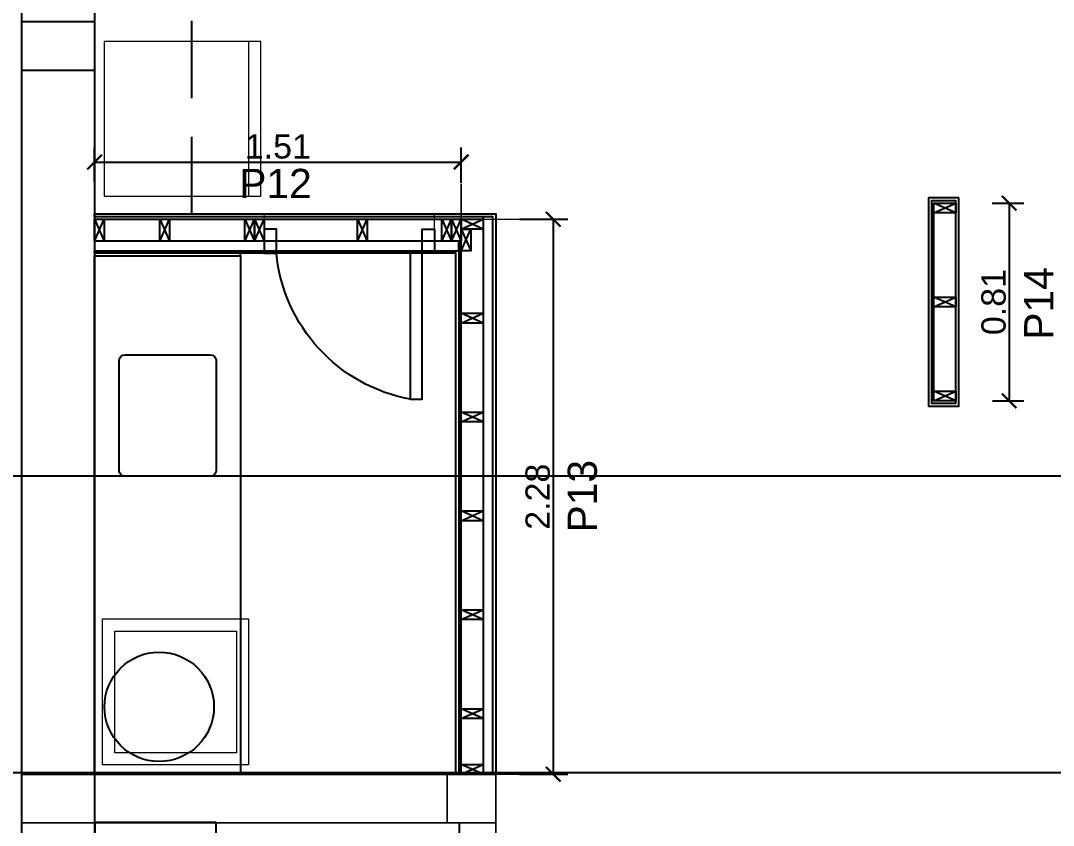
# Model space of a CAD drawing. Header units: millimetres. Extents: x 2924 to 3297, y 1496 to 1704.
# Drawn here: x 3235.674 to 3239.921, y 1562.082 to 1565.392 of the extents above; entities that cross this region are included whole.
import ezdxf

# ---------------------------------------------------------------- set-up
doc = ezdxf.new("R2010")
doc.units = ezdxf.units.MM
doc.header["$PDMODE"] = 35
doc.linetypes.add('CONTINUA', pattern=[200, 100, 100])
doc.linetypes.add('DASHED2', pattern=[9.524999999999999, 6.35, -3.175])
doc.layers.get('Defpoints').update_dxf_attribs({"color": 230})
for name, color, linetype in [('P0- COLUMNAS HºAº', 7, 'Continuous'), ('P0- OSB', 7, 'Continuous'), ('P0-CARPINTERIAS', 7, 'Continuous'), ('P0-COTAS', 7, 'Continuous'), ('P0-DURLOCK INTERIOR', 7, 'Continuous'), ('P0-LISTON 4CM', 7, 'Continuous'), ('P0-MAMPOSTERIA LADRILLO', 7, 'Continuous'), ('P0-MUROS', 7, 'Continuous'), ('P0-PANEL', 7, 'Continuous'), ('P0-REVESTIMIENTO', 7, 'Continuous'), ('P0-SANITARIOS', 7, 'Continuous'), ('P0-SUPERBOARD', 7, 'Continuous'), ('P0-TEXTOS', 7, 'Continuous'), ('P1-MAMPOSTERIA LADRILLO', 7, 'Continuous'), ('PT-MUROS', 7, 'Continuous')]:
    doc.layers.add(name, color=color, linetype=linetype)
doc.layers.add('P0-MUEBLES', color=250, linetype='Continuous', lineweight=0)
doc.styles.add('Arial02.5', font='arial.ttf', dxfattribs={"width": 0.8, "height": 0.025})
doc.styles.add('Arial10', font='arial.ttf', dxfattribs={"height": 0.1})
doc.dimstyles.new('COTA-1-50', dxfattribs={"dimtxt": 0.1, "dimasz": 0.06, "dimexe": 0.06, "dimexo": 0.15, "dimgap": 0.0125, "dimtad": 1, "dimzin": 0, "dimdsep": 46, "dimtxsty": 'Arial10', "dimblk1": 'ARCHTICK', "dimblk2": 'ARCHTICK', "dimsah": 1, "dimcen": 0.09, "dimclrd": 7, "dimclre": 7, "dimclrt": 7, "dimazin": 0, "dimtfac": 1, "dimtofl": 0, "dimtmove": 2, "dimatfit": 3, "dimldrblk": 'ARCHTICK', "dimfxl": 0, "dimtolj": 1, "dimtzin": 0, "dimarcsym": 0})

# ---------------------------------------------------------------- blocks, each defined once
blk = doc.blocks.new('A$C6ec9e50c')
at = {"color": 0, "const_width": 0.0003}
blk.add_lwpolyline([(0, 0.8132000000000517), (0.09000000000014552, 0.8132000000000517), (0.09000000000014552, 0), (0, 0), (0, 0.8132000000000517)], dxfattribs=at)
at = {"color": 0}
for points in [[(4.547473508864641e-13, 0.773200000000088), (4.547473508864641e-13, 0.8132000000000517), (0.09000000000014552, 0.8132000000000517), (0.09000000000014552, 0.773200000000088), (4.547473508864641e-13, 0.773200000000088), (0.09000000000014552, 0.8132000000000517), (0.09000000000014552, 0.773200000000088), (4.547473508864641e-13, 0.8132000000000517)], [(4.547473508864641e-13, 0.386600000000044), (4.547473508864641e-13, 0.4266000000000076), (0.09000000000014552, 0.4266000000000076), (0.09000000000014552, 0.386600000000044), (4.547473508864641e-13, 0.386600000000044), (0.09000000000014552, 0.4266000000000076), (0.09000000000014552, 0.386600000000044), (4.547473508864641e-13, 0.4266000000000076)], [(4.547473508864641e-13, 0), (4.547473508864641e-13, 0.03999999999996362), (0.09000000000014552, 0.03999999999996362), (0.09000000000014552, 0), (4.547473508864641e-13, 0), (0.09000000000014552, 0.03999999999996362), (0.09000000000014552, 0), (4.547473508864641e-13, 0.03999999999996362)]]:
    blk.add_lwpolyline(points, dxfattribs=at)
blk = doc.blocks.new('A$C97909408')
at = {"color": 0, "const_width": 0.0003}
blk.add_lwpolyline([(0.09000000000014552, 2.280500000000302), (0, 2.280500000000302), (0, -0.001999999999725333), (0.09000000000014552, -0.001999999999725333)], close=True, dxfattribs=at)
at = {"color": 0}
for points in [[(4.547473508864641e-13, 2.240500000000338), (4.547473508864641e-13, 2.280500000000302), (0.09000000000014552, 2.280500000000302), (0.09000000000014552, 2.240500000000338), (4.547473508864641e-13, 2.240500000000338), (0.09000000000014552, 2.280500000000302), (0.09000000000014552, 2.240500000000338), (4.547473508864641e-13, 2.280500000000302)], [(4.547473508864641e-13, 2.240500000000338), (0.04000000000041837, 2.240500000000338), (0.04000000000041837, 2.15050000000042), (4.547473508864641e-13, 2.15050000000042), (4.547473508864641e-13, 2.240500000000338), (0.04000000000041837, 2.15050000000042), (4.547473508864641e-13, 2.15050000000042), (0.04000000000041837, 2.240500000000338)], [(4.547473508864641e-13, 1.853900000000294), (4.547473508864641e-13, 1.893900000000258), (0.09000000000014552, 1.893900000000258), (0.09000000000014552, 1.853900000000294), (4.547473508864641e-13, 1.853900000000294), (0.09000000000014552, 1.893900000000258), (0.09000000000014552, 1.853900000000294), (4.547473508864641e-13, 1.893900000000258)], [(4.547473508864641e-13, 1.447300000000268), (4.547473508864641e-13, 1.487300000000232), (0.09000000000014552, 1.487300000000232), (0.09000000000014552, 1.447300000000268), (4.547473508864641e-13, 1.447300000000268), (0.09000000000014552, 1.487300000000232), (0.09000000000014552, 1.447300000000268), (4.547473508864641e-13, 1.487300000000232)], [(4.547473508864641e-13, 1.040700000000243), (4.547473508864641e-13, 1.080700000000206), (0.09000000000014552, 1.080700000000206), (0.09000000000014552, 1.040700000000243), (4.547473508864641e-13, 1.040700000000243), (0.09000000000014552, 1.080700000000206), (0.09000000000014552, 1.040700000000243), (4.547473508864641e-13, 1.080700000000206)], [(4.547473508864641e-13, 0.6341000000002168), (4.547473508864641e-13, 0.6741000000001804), (0.09000000000014552, 0.6741000000001804), (0.09000000000014552, 0.6341000000002168), (4.547473508864641e-13, 0.6341000000002168), (0.09000000000014552, 0.6741000000001804), (0.09000000000014552, 0.6341000000002168), (4.547473508864641e-13, 0.6741000000001804)], [(4.547473508864641e-13, 0.227500000000191), (4.547473508864641e-13, 0.2675000000001546), (0.09000000000014552, 0.2675000000001546), (0.09000000000014552, 0.227500000000191), (4.547473508864641e-13, 0.227500000000191), (0.09000000000014552, 0.2675000000001546), (0.09000000000014552, 0.227500000000191), (4.547473508864641e-13, 0.2675000000001546)], [(4.547473508864641e-13, -0.001999999999497959), (4.547473508864641e-13, 0.03800000000046566), (0.09000000000014552, 0.03800000000046566), (0.09000000000014552, -0.001999999999497959), (4.547473508864641e-13, -0.001999999999497959), (0.09000000000014552, 0.03800000000046566), (0.09000000000014552, -0.001999999999497959), (4.547473508864641e-13, 0.03800000000046566)]]:
    blk.add_lwpolyline(points, dxfattribs=at)
blk = doc.blocks.new('A$C32786e46')
at = {"color": 0, "const_width": 0.0003}
blk.add_lwpolyline([(0, 0.09000424999089773), (1.507500000000618, 0.09000424999089773), (1.507500000000618, 4.249990979587892e-06), (0, 4.249990979587892e-06)], close=True, dxfattribs=at)
at = {"color": 0}
for points in [[(0, 0.09000424999089773), (0.03999999999996362, 0.09000424999089773), (0.03999999999996362, 4.249990979587892e-06), (0, 4.249990979587892e-06), (0, 0.09000424999089773), (0.03999999999996362, 4.249990979587892e-06), (0, 4.249990979587892e-06), (0.03999999999996362, 0.09000424999089773)], [(0.2677000000012413, 0.09000424999089773), (0.3077000000012049, 0.09000424999089773), (0.3077000000012049, 4.249990979587892e-06), (0.2677000000012413, 4.249990979587892e-06), (0.2677000000012413, 0.09000424999089773), (0.3077000000012049, 4.249990979587892e-06), (0.2677000000012413, 4.249990979587892e-06), (0.3077000000012049, 0.09000424999089773)], [(0.6175013904535263, 0.08999999999991815), (0.6575013904534899, 0.08999999999991815), (0.6575013904534899, 0), (0.6175013904535263, 0), (0.6175013904535263, 0.08999999999991815), (0.6575013904534899, 0), (0.6175013904535263, 0), (0.6575013904534899, 0.08999999999991815)], [(0.6575013904534899, 0.08999999999991815), (0.6975013904534535, 0.08999999999991815), (0.6975013904534535, 0), (0.6575013904534899, 0), (0.6575013904534899, 0.08999999999991815), (0.6975013904534535, 0), (0.6575013904534899, 0), (0.6975013904534535, 0.08999999999991815)], [(1.427500000000691, 0.09000424999089773), (1.467500000000655, 0.09000424999089773), (1.467500000000655, 4.249990979587892e-06), (1.427500000000691, 4.249990979587892e-06), (1.427500000000691, 0.09000424999089773), (1.467500000000655, 4.249990979587892e-06), (1.427500000000691, 4.249990979587892e-06), (1.467500000000655, 0.09000424999089773)], [(1.467500000000655, 0.09000424999089773), (1.507500000000618, 0.09000424999089773), (1.507500000000618, 4.249990979587892e-06), (1.467500000000655, 4.249990979587892e-06), (1.467500000000655, 0.09000424999089773), (1.507500000000618, 4.249990979587892e-06), (1.467500000000655, 4.249990979587892e-06), (1.507500000000618, 0.09000424999089773)]]:
    blk.add_lwpolyline(points, dxfattribs=at)
at = {"color": 8}
blk.add_lwpolyline([(1.080900000000838, 0.09000424999089773), (1.120900000000802, 0.09000424999089773), (1.120900000000802, 4.249990979587892e-06), (1.080900000000838, 4.249990979587892e-06), (1.080900000000838, 0.09000424999089773), (1.120900000000802, 4.249990979587892e-06), (1.080900000000838, 4.249990979587892e-06), (1.120900000000802, 0.09000424999089773)], dxfattribs=at)
blk = doc.blocks.new('_ARCHTICK')
at = {"color": 0, "linetype": 'ByBlock', "const_width": 0.15}
blk.add_lwpolyline([(-0.5, -0.5), (0.5, 0.5)], dxfattribs=at)
blk = doc.blocks.new('*D309')
at = {"layer": 'Defpoints', "color": 0, "transparency": 16777216}
for p in [(3239.520003940017, 1564.641505420086), (3239.520968501882, 1563.828305420086), (3239.73945432288, 1563.828305420086)]:
    blk.add_point(p, dxfattribs=at)
at = {"layer": 'P0-COTAS', "color": 7, "lineweight": -2, "transparency": 16777216}
for p, q in [((3239.670003940017, 1564.641505420086), (3239.79945432288, 1564.641505420086)), ((3239.73945432288, 1564.641505420086), (3239.73945432288, 1563.828305420086)), ((3239.670968501882, 1563.828305420086), (3239.79945432288, 1563.828305420086))]:
    blk.add_line(p, q, dxfattribs=at)
at = {"layer": 'P0-COTAS', "color": 7, "lineweight": -2, "transparency": 16777216, "xscale": 0.06, "yscale": 0.06, "zscale": 0.06}
for p, rotation in [((3239.73945432288, 1564.641505420086), 90), ((3239.73945432288, 1563.828305420086), 270)]:
    blk.add_blockref('_ARCHTICK', p, dxfattribs=dict(at, rotation=rotation))
at = {"layer": 'P0-COTAS', "color": 7, "transparency": 16777216, "insert": (3239.675897024107, 1564.234905420085), "char_height": 0.1, "attachment_point": 5, "rotation": 90, "style": 'Arial10'}
blk.add_mtext('\\A1;0.81', dxfattribs=at)
blk = doc.blocks.new('*D330')
at = {"layer": 'Defpoints', "color": 0, "transparency": 16777216}
for p in [(3237.485965341579, 1564.81097950906), (3235.97846850188, 1564.58009065819), (3237.485965341579, 1564.57533164274)]:
    blk.add_point(p, dxfattribs=at)
at = {"layer": 'P0-COTAS', "color": 7, "lineweight": -2, "transparency": 16777216}
for p, q in [((3235.97846850188, 1564.73009065819), (3235.97846850188, 1564.87097950906)), ((3237.485965341579, 1564.72533164274), (3237.485965341579, 1564.87097950906)), ((3235.97846850188, 1564.81097950906), (3237.485965341579, 1564.81097950906))]:
    blk.add_line(p, q, dxfattribs=at)
at = {"layer": 'P0-COTAS', "color": 7, "lineweight": -2, "transparency": 16777216, "xscale": 0.06, "yscale": 0.06, "zscale": 0.06, "rotation": 180}
blk.add_blockref('_ARCHTICK', (3235.97846850188, 1564.81097950906), dxfattribs=at)
at = {"layer": 'P0-COTAS', "color": 7, "lineweight": -2, "transparency": 16777216, "xscale": 0.06, "yscale": 0.06, "zscale": 0.06}
blk.add_blockref('_ARCHTICK', (3237.485965341579, 1564.81097950906), dxfattribs=at)
at = {"layer": 'P0-COTAS', "color": 7, "transparency": 16777216, "insert": (3236.73221692173, 1564.874536807832), "char_height": 0.1, "attachment_point": 5, "style": 'Arial10'}
blk.add_mtext('\\A1;1.51', dxfattribs=at)
blk = doc.blocks.new('*D331')
at = {"layer": 'Defpoints', "color": 0, "transparency": 16777216}
for p in [(3237.575968501882, 1564.575331104485), (3237.575968501883, 1562.292838753419), (3237.86475942468, 1562.292838753419)]:
    blk.add_point(p, dxfattribs=at)
at = {"layer": 'P0-COTAS', "color": 7, "lineweight": -2, "transparency": 16777216}
for p, q in [((3237.725968501882, 1564.575331104485), (3237.92475942468, 1564.575331104485)), ((3237.86475942468, 1564.575331104485), (3237.86475942468, 1562.292838753419)), ((3237.725968501883, 1562.292838753419), (3237.92475942468, 1562.292838753419))]:
    blk.add_line(p, q, dxfattribs=at)
at = {"layer": 'P0-COTAS', "color": 7, "lineweight": -2, "transparency": 16777216, "xscale": 0.06, "yscale": 0.06, "zscale": 0.06}
for p, rotation in [((3237.86475942468, 1564.575331104485), 90), ((3237.86475942468, 1562.292838753419), 270)]:
    blk.add_blockref('_ARCHTICK', p, dxfattribs=dict(at, rotation=rotation))
at = {"layer": 'P0-COTAS', "color": 7, "transparency": 16777216, "insert": (3237.801202125908, 1563.434084928951), "char_height": 0.1, "attachment_point": 5, "rotation": 90, "style": 'Arial10'}
blk.add_mtext('\\A1;2.28', dxfattribs=at)

msp = doc.modelspace()

# ---------------------------------------------------------------- linework, layer by layer
at = {"layer": 'P0- COLUMNAS HºAº', "const_width": 0.008}
for points in [[(3235.678674157238, 1565.38807922242), (3235.978674157237, 1565.38807922242), (3235.978674157237, 1565.18807922242), (3235.678674157238, 1565.18807922242)], [(3235.67846850188, 1562.292838753418), (3235.97846850188, 1562.292838753418), (3235.97846850188, 1562.092838753418), (3235.67846850188, 1562.092838753418)], [(3237.42846850188, 1562.292838753418), (3237.62846850188, 1562.292838753418), (3237.62846850188, 1562.092838753418), (3237.42846850188, 1562.092838753418)]]:
    msp.add_lwpolyline(points, close=True, dxfattribs=at)
at = {"layer": 'P0- OSB'}
for points in [[(3239.520003940015, 1564.641505420085), (3239.520003940015, 1564.651005420085), (3239.420503940015, 1564.651005420085), (3239.420503940015, 1563.818805420085), (3239.520003940015, 1563.818805420085), (3239.520003940015, 1563.828305420085), (3239.430003940015, 1563.828305420085), (3239.430003940015, 1564.641505420085)], [(3237.57594700633, 1564.575331104612), (3237.57594700633, 1564.58484065819), (3235.97846850188, 1564.58484065819), (3235.97846850188, 1564.57534065819)], [(3237.48596850188, 1564.485331104612), (3237.47646850188, 1564.485331104612), (3237.47646850188, 1562.29284065819), (3237.48596850188, 1562.29284065819)]]:
    msp.add_lwpolyline(points, close=True, dxfattribs=at)
at = {"layer": 'P0-CARPINTERIAS', "linetype": 'CONTINUA'}
msp.add_lwpolyline([(3237.276092186515, 1563.835338753419), (3237.325970201883, 1563.835338753419), (3237.325970201883, 1564.535338753419), (3237.375970201879, 1564.535338753419), (3237.37597020188, 1564.435338753418), (3237.275970201881, 1564.435338753418), (3237.276092186515, 1563.835338753419, -0.3337391518611839), (3236.725971051879, 1564.435338753418), (3236.725971051879, 1564.535338753419), (3236.675971051879, 1564.535338753419), (3236.67597105188, 1564.435338753418), (3236.725971051879, 1564.435338753418)], format="xyb", dxfattribs=at)
at = {"layer": 'P0-DURLOCK INTERIOR'}
for points in [[(3239.532503940015, 1564.663505420085), (3239.408003940015, 1564.663505420085), (3239.408003940015, 1563.806305420085), (3239.532503940015, 1563.806305420085)], [(3239.520003940015, 1564.651005420085), (3239.420503940015, 1564.651005420085), (3239.420503940015, 1563.818805420085), (3239.520003940015, 1563.818805420085)], [(3235.97846850188, 1564.58484065819), (3235.97846850188, 1564.597331104612), (3237.62846850188, 1564.597331104612), (3237.628514778838, 1562.292838753419), (3237.61596850188, 1562.29284065819), (3237.61596850188, 1564.584831104612)]]:
    msp.add_lwpolyline(points, close=True, dxfattribs=at)
at = {"layer": 'P0-LISTON 4CM'}
for points in [[(3237.61596850188, 1564.584831104612), (3237.57596850188, 1564.584831104612), (3237.57596850188, 1562.292838753419), (3237.61596850188, 1562.292838753419)], [(3237.47646850188, 1564.48534065819), (3235.97846850188, 1564.485331104612), (3235.97846850188, 1564.445331104612), (3237.47646850188, 1564.445331104612)]]:
    msp.add_lwpolyline(points, close=True, dxfattribs=at)
at = {"layer": 'P0-MAMPOSTERIA LADRILLO', "const_width": 0.008}
msp.add_lwpolyline([(3235.678674157237, 1558.638331134332), (3235.678646770112, 1568.477340658182), (3235.978674157237, 1568.477340658182), (3235.978674157237, 1558.638338753419)], close=True, dxfattribs=at)
for points in [[(3235.97846850188, 1562.092838753418), (3237.42846850188, 1562.092838753418), (3237.42846850188, 1562.292838753418), (3235.97846850188, 1562.292838753418), (3235.97846850188, 1562.092838753418)], [(3237.628674157238, 1562.092838753418), (3237.628674157238, 1562.042838753418), (3237.478674157237, 1562.042838753418), (3237.478674157237, 1562.092838753418), (3237.628674157238, 1562.092838753418)]]:
    msp.add_lwpolyline(points, dxfattribs=at)
at = {"layer": 'P0-MUEBLES', "color": 8}
msp.add_lwpolyline([(3236.017817042669, 1564.669968641582), (3236.662802531956, 1564.669968641582), (3236.662802531956, 1565.306590566792), (3236.01782169267, 1565.306590566792), (3236.01782169267, 1564.669968641582), (3236.612802531956, 1564.669968641582), (3236.612802531956, 1565.306590566792)], dxfattribs=at)
at = {"layer": 'P0-MUEBLES', "color": 8, "linetype": 'DASHED2', "ltscale": 0.1}
msp.add_lwpolyline([(3236.011672839018, 1562.331228338346), (3236.011672839018, 1562.931228338346), (3236.611672839018, 1562.931228338346), (3236.611672839018, 1562.331228338346), (3236.011672839018, 1562.331228338346)], dxfattribs=at)
msp.add_lwpolyline([(3236.061672839018, 1562.381228338346), (3236.061672839018, 1562.881228338346), (3236.561672839018, 1562.881228338346), (3236.561672839018, 1562.381228338346)], close=True, dxfattribs=at)
at = {"layer": 'P0-MUROS', "color": 8, "linetype": 'DASHED2', "ltscale": 0.05}
msp.add_lwpolyline([(3236.378674157237, 1564.597334943875), (3236.378674054941, 1568.285272549307), (3235.978674054941, 1568.28527254931), (3235.978674157237, 1567.097269937706), (3235.978674157237, 1567.097269937706), (3235.978674157237, 1564.597334943875)], close=True, dxfattribs=at)
at = {"layer": 'P0-MUROS', "color": 8, "const_width": 0.005}
for points in [[(3239.40896850188, 1563.806305420085), (3239.408003940015, 1564.663505420085), (3239.532503940015, 1564.663505420085), (3239.53346850188, 1563.806305420085)], [(3237.46396850188, 1562.292838753419), (3237.46396850188, 1564.435331104612), (3237.37596935188, 1564.435338753418), (3237.37596935188, 1564.597338753418), (3237.62846850188, 1564.597331104612), (3237.628514778838, 1562.292838753419)]]:
    msp.add_lwpolyline(points, close=True, dxfattribs=at)
msp.add_lwpolyline([(3235.97846850188, 1564.425334943875), (3236.57846850188, 1564.42534065819), (3236.57846850188, 1564.43534065819), (3236.675969776879, 1564.43534065819), (3236.675969776879, 1564.597338753418), (3235.97846850188, 1564.597331104612)], dxfattribs=at)
at = {"layer": 'P0-MUROS', "color": 8, "linetype": 'CONTINUA'}
msp.add_lwpolyline([(3235.978674157237, 1564.425334943875), (3236.578941258513, 1564.425334943875), (3236.578923451062, 1562.294834943875), (3235.978674157237, 1562.294834943875)], close=True, dxfattribs=at)
at = {"layer": 'P0-PANEL', "color": 6, "const_width": 0.001}
msp.add_lwpolyline([(3239.430003940015, 1564.641505420085), (3239.520003940015, 1564.641505420085), (3239.520003940015, 1563.828305420085), (3239.430003940015, 1563.828305420085), (3239.430003940015, 1564.641505420085)], dxfattribs=at)
msp.add_lwpolyline([(3235.97846850188, 1564.57534065819), (3237.57596850188, 1564.575331104612), (3237.57596850188, 1562.29284065819), (3237.485968501881, 1562.29284065819), (3237.48596850188, 1564.485331104612), (3235.97846850188, 1564.485331104612)], close=True, dxfattribs=at)
at = {"layer": 'P0-REVESTIMIENTO'}
msp.add_lwpolyline([(3235.97846850188, 1564.435331104612), (3235.97846850188, 1564.425334943875), (3236.57846850188, 1564.42534065819), (3236.578468697237, 1564.435340658186)], close=True, dxfattribs=at)
at = {"layer": 'P0-SANITARIOS', "color": 8, "linetype": 'CONTINUA'}
msp.add_lwpolyline([(3236.103941433513, 1564.018067719508), (3236.453941083513, 1564.018067719508, -0.4142135623684333), (3236.478941058513, 1563.993067744508), (3236.478941058513, 1563.543068194507, -0.4142135623684333), (3236.453941083513, 1563.518068219508), (3236.103941433513, 1563.518068219508, -0.414213562373761), (3236.078941458513, 1563.543068194507), (3236.078941458513, 1563.993067744508, -0.4142135623664354), (3236.103941433513, 1564.018067719508, -1.00000000001819)], format="xyb", dxfattribs=at)
at = {"layer": 'P0-SANITARIOS', "color": 8}
msp.add_lwpolyline([(3236.24437900767, 1562.794950435194, -1), (3236.24437900767, 1562.344950435194, -1), (3236.24437900767, 1562.794950435194)], format="xyb", close=True, dxfattribs=at)
msp.add_lwpolyline([(3236.478633948662, 1562.094330383073), (3235.979551498901, 1562.094330383073), (3235.979616821976, 1561.094277058245), (3236.478699271736, 1561.094277058245)], close=True, dxfattribs=at)
at = {"layer": 'P0-SUPERBOARD'}
msp.add_lwpolyline([(3237.47646850188, 1562.29284065819), (3237.46396850188, 1562.292838753419), (3237.46396850188, 1564.425331104612), (3237.46396850188, 1564.435331104612), (3235.97846850188, 1564.435331104612), (3235.97846850188, 1564.445331104612), (3237.47646850188, 1564.445331104612), (3237.47646850188, 1562.29284065819)], close=True, dxfattribs=at)
at = {"layer": 'P1-MAMPOSTERIA LADRILLO', "color": 5, "const_width": 0.006}
for points in [[(3235.978674285448, 1564.387873460344), (3235.978674157234, 1564.72204490016)], [(3237.485968630091, 1564.431103210574), (3237.485968501877, 1564.72204490016)], [(3237.449631177615, 1564.575338753419), (3237.78239204371, 1564.575338753419)], [(3237.449631177615, 1562.29284065819), (3237.78239204371, 1562.29284065819)]]:
    msp.add_lwpolyline(points, dxfattribs=at)
at = {"layer": 'PT-MUROS', "color": 1}
for p in [(3250.461006846096, 1563.518783740077), (3250.461006846096, 1562.298783740077)]:
    msp.add_ray(p, (-1, 0), dxfattribs=at)

# ---------------------------------------------------------------- block references
at = {"layer": 'P0-PANEL', "color": 6}
for name, p in [('A$C6ec9e50c', (3239.430003940015, 1563.828305420085)), ('A$C97909408', (3237.48596850188, 1562.294838753418))]:
    msp.add_blockref(name, p, dxfattribs=at)
at = {"layer": 'P0-PANEL', "color": 244, "true_color": 0x991b1e}
msp.add_blockref('A$C32786e46', (3235.97846850188, 1564.485334503428), dxfattribs=at)

# ---------------------------------------------------------------- texts
at = {"layer": 'P0-TEXTOS', "style": 'Arial02.5'}
msp.add_text('P12', height=0.12, dxfattribs=at).set_placement((3236.57332446542, 1564.662834108616))
for s, p in [('P14', (3239.921256032867, 1564.079899467808)), ('P13', (3238.044154949588, 1563.287188431515))]:
    msp.add_text(s, height=0.12, rotation=90, dxfattribs=at).set_placement(p)

# ---------------------------------------------------------------- dimensions: what is measured, and where the dimension line sits
at = {"layer": 'P0-COTAS'}
dim = msp.add_linear_dim(base=(3237.485965341579, 1564.81097950906), p1=(3235.97846850188, 1564.58009065819), p2=(3237.485965341579, 1564.57533164274), dimstyle='COTA-1-50', dxfattribs=at)
dim.commit()
dim.dimension.update_dxf_attribs({"geometry": '*D330', "text_midpoint": (3236.73221692173, 1564.874536807832)})
for base, p1, p2, picture, middle in [((3239.73945432288, 1563.828305420086), (3239.520003940015, 1564.641505420085), (3239.52096850188, 1563.828305420085), '*D309', (3239.675897024107, 1564.234905420085)), ((3237.86475942468, 1562.292838753419), (3237.57596850188, 1564.575331104484), (3237.575968501882, 1562.292838753418), '*D331', (3237.801202125908, 1563.434084928951))]:
    dim = msp.add_linear_dim(base=base, p1=p1, p2=p2, angle=90, dimstyle='COTA-1-50', dxfattribs=at)
    dim.commit()
    dim.dimension.update_dxf_attribs({"geometry": picture, "text_midpoint": middle})

doc.saveas('drawing.dxf')
